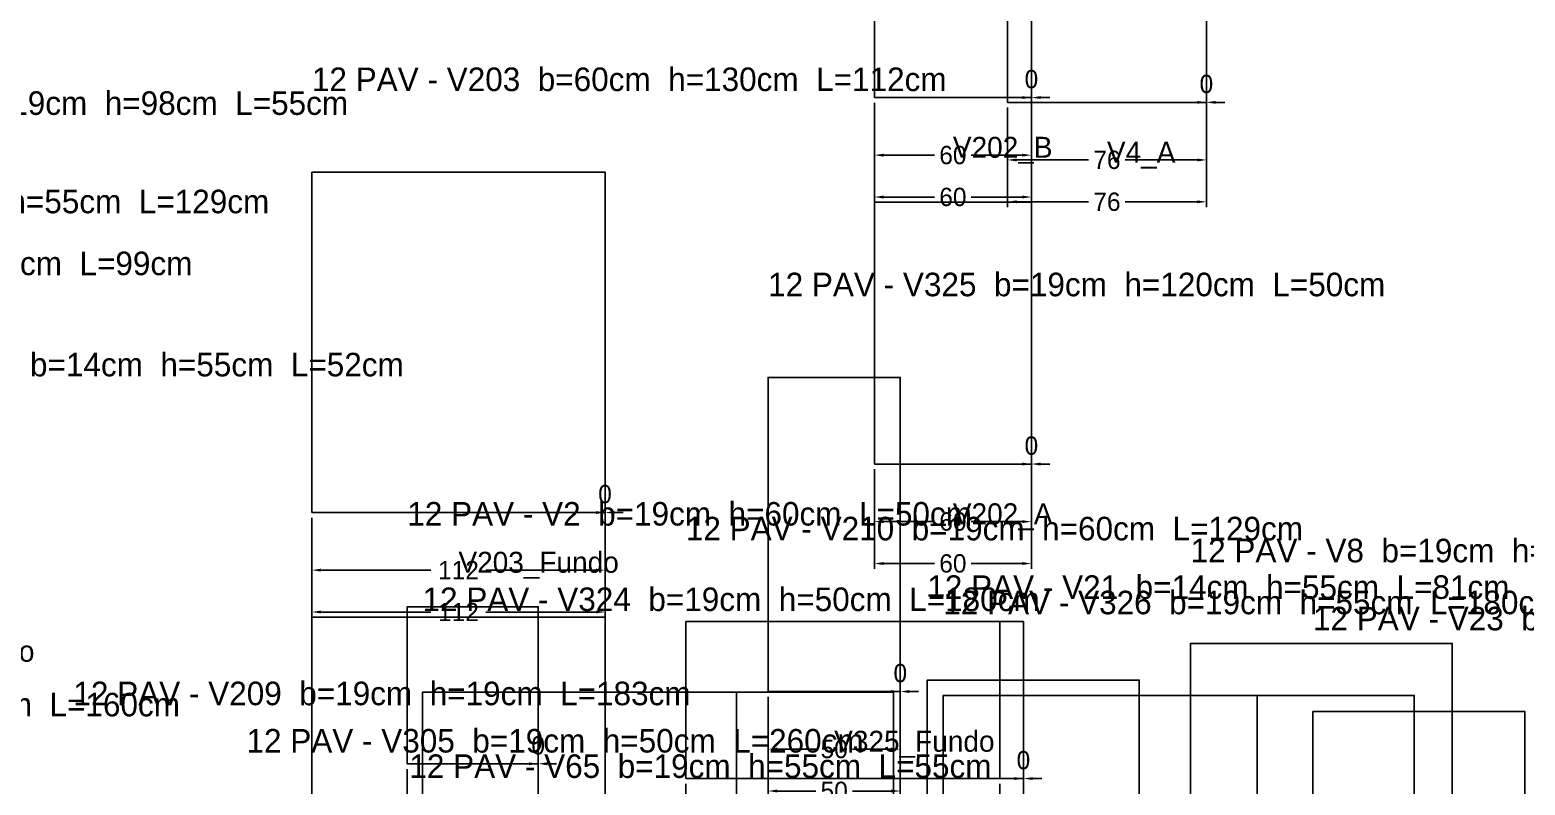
# Model space of a CAD drawing. Header units: metres. Extents: x 946 to 6411, y 1397 to 3666.
# Drawn here: x 3892 to 4463, y 2356 to 2644 of the extents above; entities that cross this region are included whole.
import ezdxf

# ---------------------------------------------------------------- set-up
doc = ezdxf.new("R2010")
doc.units = ezdxf.units.M
doc.layers.add('COTA', color=3, linetype='Continuous')
doc.dimstyles.new('COTA_VIG', dxfattribs={"dimtxt": 7, "dimasz": 3.5, "dimexe": 2, "dimexo": 2, "dimgap": 1.5, "dimtad": 1, "dimdec": 1, "dimcen": 2.5, "dimclrd": 3, "dimclre": 3, "dimclrt": 3, "dimazin": 3, "dimtfac": 1, "dimtmove": 0, "dimatfit": 3})

# ---------------------------------------------------------------- blocks, each defined once
blk = doc.blocks.new('_CLOSEDFILLED')
at = {"color": 0, "linetype": 'BYBLOCK'}
blk.add_solid([(-1, 0.16), (0, 0), (-1, -0.16)], dxfattribs=at)
blk = doc.blocks.new('*D25')
at = {"color": 3}
for p, q in [((4035.83, 2361.7), (4035.83, 2339.7)), ((4085.83, 2361.7), (4085.83, 2339.7)), ((4039.33, 2341.7), (4053.83, 2341.7)), ((4067.83, 2341.7), (4082.33, 2341.7))]:
    blk.add_line(p, q, dxfattribs=at)
at = {"layer": 'Defpoints'}
for p in [(4035.83, 2363.7), (4085.83, 2363.7), (4035.83, 2341.7)]:
    blk.add_point(p, dxfattribs=at)
at = {"layer": 'COTA', "color": 3, "xscale": 3.5, "yscale": 3.5, "rotation": 180}
blk.add_blockref('_CLOSEDFILLED', (4035.83, 2341.7), dxfattribs=at)
at = {"layer": 'COTA', "color": 3, "xscale": 3.5, "yscale": 3.5}
blk.add_blockref('_CLOSEDFILLED', (4085.83, 2341.7), dxfattribs=at)
at = {"layer": 'COTA', "color": 3, "insert": (4060.83, 2341.7), "char_height": 7, "attachment_point": 5}
blk.add_mtext('50', dxfattribs=at)
blk = doc.blocks.new('*D26')
at = {"color": 3}
for p, q in [((4035.83, 2361.7), (4035.83, 2323.7)), ((4085.83, 2361.7), (4085.83, 2323.7)), ((4039.33, 2325.7), (4053.83, 2325.7)), ((4067.83, 2325.7), (4082.33, 2325.7))]:
    blk.add_line(p, q, dxfattribs=at)
at = {"layer": 'Defpoints'}
for p in [(4035.83, 2363.7), (4085.83, 2363.7), (4035.83, 2325.7)]:
    blk.add_point(p, dxfattribs=at)
at = {"layer": 'COTA', "color": 3, "xscale": 3.5, "yscale": 3.5, "rotation": 180}
blk.add_blockref('_CLOSEDFILLED', (4035.83, 2325.7), dxfattribs=at)
at = {"layer": 'COTA', "color": 3, "xscale": 3.5, "yscale": 3.5}
blk.add_blockref('_CLOSEDFILLED', (4085.83, 2325.7), dxfattribs=at)
at = {"layer": 'COTA', "color": 3, "insert": (4060.83, 2325.7), "char_height": 7, "attachment_point": 5}
blk.add_mtext('50', dxfattribs=at)
blk = doc.blocks.new('*D61')
at = {"color": 3}
for p, q in [((4265.17, 2614.37), (4265.17, 2592.37)), ((4341.17, 2614.37), (4341.17, 2592.37)), ((4268.67, 2594.37), (4296.17, 2594.37)), ((4310.17, 2594.37), (4337.67, 2594.37))]:
    blk.add_line(p, q, dxfattribs=at)
at = {"layer": 'Defpoints'}
for p in [(4265.17, 2616.37), (4341.17, 2616.37), (4265.17, 2594.37)]:
    blk.add_point(p, dxfattribs=at)
at = {"layer": 'COTA', "color": 3, "xscale": 3.5, "yscale": 3.5, "rotation": 180}
blk.add_blockref('_CLOSEDFILLED', (4265.17, 2594.37), dxfattribs=at)
at = {"layer": 'COTA', "color": 3, "xscale": 3.5, "yscale": 3.5}
blk.add_blockref('_CLOSEDFILLED', (4341.17, 2594.37), dxfattribs=at)
at = {"layer": 'COTA', "color": 3, "insert": (4303.17, 2594.37), "char_height": 7, "attachment_point": 5}
blk.add_mtext('76', dxfattribs=at)
blk = doc.blocks.new('*D62')
at = {"color": 3}
for p, q in [((4265.17, 2614.37), (4265.17, 2576.37)), ((4341.17, 2614.37), (4341.17, 2576.37)), ((4268.67, 2578.37), (4296.17, 2578.37)), ((4310.17, 2578.37), (4337.67, 2578.37))]:
    blk.add_line(p, q, dxfattribs=at)
at = {"layer": 'Defpoints'}
for p in [(4265.17, 2616.37), (4341.17, 2616.37), (4265.17, 2578.37)]:
    blk.add_point(p, dxfattribs=at)
at = {"layer": 'COTA', "color": 3, "xscale": 3.5, "yscale": 3.5, "rotation": 180}
blk.add_blockref('_CLOSEDFILLED', (4265.17, 2578.37), dxfattribs=at)
at = {"layer": 'COTA', "color": 3, "xscale": 3.5, "yscale": 3.5}
blk.add_blockref('_CLOSEDFILLED', (4341.17, 2578.37), dxfattribs=at)
at = {"layer": 'COTA', "color": 3, "insert": (4303.17, 2578.37), "char_height": 7, "attachment_point": 5}
blk.add_mtext('76', dxfattribs=at)
blk = doc.blocks.new('*D799')
at = {"color": 3}
for p, q in [((4214.3, 2476.2), (4214.3, 2454.2)), ((4274.3, 2476.2), (4274.3, 2454.2)), ((4217.8, 2456.2), (4237.3, 2456.2)), ((4251.3, 2456.2), (4270.8, 2456.2))]:
    blk.add_line(p, q, dxfattribs=at)
at = {"layer": 'Defpoints'}
for p in [(4214.3, 2478.2), (4274.3, 2478.2), (4214.3, 2456.2)]:
    blk.add_point(p, dxfattribs=at)
at = {"layer": 'COTA', "color": 3, "xscale": 3.5, "yscale": 3.5, "rotation": 180}
blk.add_blockref('_CLOSEDFILLED', (4214.3, 2456.2), dxfattribs=at)
at = {"layer": 'COTA', "color": 3, "xscale": 3.5, "yscale": 3.5}
blk.add_blockref('_CLOSEDFILLED', (4274.3, 2456.2), dxfattribs=at)
at = {"layer": 'COTA', "color": 3, "insert": (4244.3, 2456.2), "char_height": 7, "attachment_point": 5}
blk.add_mtext('60', dxfattribs=at)
blk = doc.blocks.new('*D800')
at = {"color": 3}
for p, q in [((4214.3, 2476.2), (4214.3, 2438.2)), ((4274.3, 2476.2), (4274.3, 2438.2)), ((4217.8, 2440.2), (4237.3, 2440.2)), ((4251.3, 2440.2), (4270.8, 2440.2))]:
    blk.add_line(p, q, dxfattribs=at)
at = {"layer": 'Defpoints'}
for p in [(4214.3, 2478.2), (4274.3, 2478.2), (4214.3, 2440.2)]:
    blk.add_point(p, dxfattribs=at)
at = {"layer": 'COTA', "color": 3, "xscale": 3.5, "yscale": 3.5, "rotation": 180}
blk.add_blockref('_CLOSEDFILLED', (4214.3, 2440.2), dxfattribs=at)
at = {"layer": 'COTA', "color": 3, "xscale": 3.5, "yscale": 3.5}
blk.add_blockref('_CLOSEDFILLED', (4274.3, 2440.2), dxfattribs=at)
at = {"layer": 'COTA', "color": 3, "insert": (4244.3, 2440.2), "char_height": 7, "attachment_point": 5}
blk.add_mtext('60', dxfattribs=at)
blk = doc.blocks.new('*D802')
at = {"color": 3}
for p, q in [((4214.3, 2616.2), (4214.3, 2594.2)), ((4274.3, 2616.2), (4274.3, 2594.2)), ((4217.8, 2596.2), (4237.3, 2596.2)), ((4251.3, 2596.2), (4270.8, 2596.2))]:
    blk.add_line(p, q, dxfattribs=at)
at = {"layer": 'Defpoints'}
for p in [(4214.3, 2618.2), (4274.3, 2618.2), (4214.3, 2596.2)]:
    blk.add_point(p, dxfattribs=at)
at = {"layer": 'COTA', "color": 3, "xscale": 3.5, "yscale": 3.5, "rotation": 180}
blk.add_blockref('_CLOSEDFILLED', (4214.3, 2596.2), dxfattribs=at)
at = {"layer": 'COTA', "color": 3, "xscale": 3.5, "yscale": 3.5}
blk.add_blockref('_CLOSEDFILLED', (4274.3, 2596.2), dxfattribs=at)
at = {"layer": 'COTA', "color": 3, "insert": (4244.3, 2596.2), "char_height": 7, "attachment_point": 5}
blk.add_mtext('60', dxfattribs=at)
blk = doc.blocks.new('*D803')
at = {"color": 3}
for p, q in [((4214.3, 2616.2), (4214.3, 2578.2)), ((4274.3, 2616.2), (4274.3, 2578.2)), ((4217.8, 2580.2), (4237.3, 2580.2)), ((4251.3, 2580.2), (4270.8, 2580.2))]:
    blk.add_line(p, q, dxfattribs=at)
at = {"layer": 'Defpoints'}
for p in [(4214.3, 2618.2), (4274.3, 2618.2), (4214.3, 2580.2)]:
    blk.add_point(p, dxfattribs=at)
at = {"layer": 'COTA', "color": 3, "xscale": 3.5, "yscale": 3.5, "rotation": 180}
blk.add_blockref('_CLOSEDFILLED', (4214.3, 2580.2), dxfattribs=at)
at = {"layer": 'COTA', "color": 3, "xscale": 3.5, "yscale": 3.5}
blk.add_blockref('_CLOSEDFILLED', (4274.3, 2580.2), dxfattribs=at)
at = {"layer": 'COTA', "color": 3, "insert": (4244.3, 2580.2), "char_height": 7, "attachment_point": 5}
blk.add_mtext('60', dxfattribs=at)
blk = doc.blocks.new('*D823')
at = {"color": 3}
for p, q in [((3999.37, 2457.68), (3999.37, 2435.68)), ((4111.37, 2457.68), (4111.37, 2435.68)), ((4002.87, 2437.68), (4044.87, 2437.68)), ((4065.87, 2437.68), (4107.87, 2437.68))]:
    blk.add_line(p, q, dxfattribs=at)
at = {"layer": 'Defpoints'}
for p in [(3999.37, 2459.68), (4111.37, 2459.68), (3999.37, 2437.68)]:
    blk.add_point(p, dxfattribs=at)
at = {"layer": 'COTA', "color": 3, "xscale": 3.5, "yscale": 3.5, "rotation": 180}
blk.add_blockref('_CLOSEDFILLED', (3999.37, 2437.68), dxfattribs=at)
at = {"layer": 'COTA', "color": 3, "xscale": 3.5, "yscale": 3.5}
blk.add_blockref('_CLOSEDFILLED', (4111.37, 2437.68), dxfattribs=at)
at = {"layer": 'COTA', "color": 3, "insert": (4055.37, 2437.68), "char_height": 7, "attachment_point": 5}
blk.add_mtext('112', dxfattribs=at)
blk = doc.blocks.new('*D824')
at = {"color": 3}
for p, q in [((3999.37, 2457.68), (3999.37, 2419.68)), ((4111.37, 2457.68), (4111.37, 2419.68)), ((4002.87, 2421.68), (4044.87, 2421.68)), ((4065.87, 2421.68), (4107.87, 2421.68))]:
    blk.add_line(p, q, dxfattribs=at)
at = {"layer": 'Defpoints'}
for p in [(3999.37, 2459.68), (4111.37, 2459.68), (3999.37, 2421.68)]:
    blk.add_point(p, dxfattribs=at)
at = {"layer": 'COTA', "color": 3, "xscale": 3.5, "yscale": 3.5, "rotation": 180}
blk.add_blockref('_CLOSEDFILLED', (3999.37, 2421.68), dxfattribs=at)
at = {"layer": 'COTA', "color": 3, "xscale": 3.5, "yscale": 3.5}
blk.add_blockref('_CLOSEDFILLED', (4111.37, 2421.68), dxfattribs=at)
at = {"layer": 'COTA', "color": 3, "insert": (4055.37, 2421.68), "char_height": 7, "attachment_point": 5}
blk.add_mtext('112', dxfattribs=at)
blk = doc.blocks.new('*D909')
at = {"color": 3}
for p, q in [((4142.26, 2356.05), (4142.26, 2334.05)), ((4271.26, 2356.05), (4271.26, 2334.05)), ((4145.76, 2336.05), (4196.26, 2336.05)), ((4217.26, 2336.05), (4267.76, 2336.05))]:
    blk.add_line(p, q, dxfattribs=at)
at = {"layer": 'Defpoints'}
for p in [(4142.26, 2358.05), (4271.26, 2358.05), (4142.26, 2336.05)]:
    blk.add_point(p, dxfattribs=at)
at = {"layer": 'COTA', "color": 3, "xscale": 3.5, "yscale": 3.5, "rotation": 180}
blk.add_blockref('_CLOSEDFILLED', (4142.26, 2336.05), dxfattribs=at)
at = {"layer": 'COTA', "color": 3, "xscale": 3.5, "yscale": 3.5}
blk.add_blockref('_CLOSEDFILLED', (4271.26, 2336.05), dxfattribs=at)
at = {"layer": 'COTA', "color": 3, "insert": (4206.76, 2336.05), "char_height": 7, "attachment_point": 5}
blk.add_mtext('129', dxfattribs=at)
blk = doc.blocks.new('*D910')
at = {"color": 3}
for p, q in [((4142.26, 2356.05), (4142.26, 2318.05)), ((4262.26, 2356.05), (4262.26, 2318.05)), ((4145.76, 2320.05), (4191.76, 2320.05)), ((4212.76, 2320.05), (4258.76, 2320.05))]:
    blk.add_line(p, q, dxfattribs=at)
at = {"layer": 'Defpoints'}
for p in [(4142.26, 2358.05), (4262.26, 2358.05), (4142.26, 2320.05)]:
    blk.add_point(p, dxfattribs=at)
at = {"layer": 'COTA', "color": 3, "xscale": 3.5, "yscale": 3.5, "rotation": 180}
blk.add_blockref('_CLOSEDFILLED', (4142.26, 2320.05), dxfattribs=at)
at = {"layer": 'COTA', "color": 3, "xscale": 3.5, "yscale": 3.5}
blk.add_blockref('_CLOSEDFILLED', (4262.26, 2320.05), dxfattribs=at)
at = {"layer": 'COTA', "color": 3, "insert": (4202.26, 2320.05), "char_height": 7, "attachment_point": 5}
blk.add_mtext('120', dxfattribs=at)
blk = doc.blocks.new('*D911')
at = {"color": 3}
for p, q in [((4262.26, 2356.05), (4262.26, 2318.05)), ((4271.26, 2356.05), (4271.26, 2318.05)), ((4265.76, 2320.05), (4267.76, 2320.05))]:
    blk.add_line(p, q, dxfattribs=at)
at = {"layer": 'Defpoints'}
for p in [(4262.26, 2358.05), (4271.26, 2358.05), (4262.26, 2320.05)]:
    blk.add_point(p, dxfattribs=at)
at = {"layer": 'COTA', "color": 3, "xscale": 3.5, "yscale": 3.5, "rotation": 180}
blk.add_blockref('_CLOSEDFILLED', (4262.26, 2320.05), dxfattribs=at)
at = {"layer": 'COTA', "color": 3, "xscale": 3.5, "yscale": 3.5}
blk.add_blockref('_CLOSEDFILLED', (4271.26, 2320.05), dxfattribs=at)
at = {"layer": 'COTA', "color": 3, "insert": (4266.76, 2327.05), "char_height": 7, "attachment_point": 5}
blk.add_mtext('9', dxfattribs=at)
blk = doc.blocks.new('*D1603')
at = {"color": 3}
for p, q in [((4173.7, 2389.3), (4173.7, 2367.3)), ((4224.2, 2389.3), (4224.2, 2367.3)), ((4177.2, 2369.3), (4191.95, 2369.3)), ((4205.95, 2369.3), (4220.7, 2369.3))]:
    blk.add_line(p, q, dxfattribs=at)
at = {"layer": 'Defpoints'}
for p in [(4173.7, 2391.3), (4224.2, 2391.3), (4173.7, 2369.3)]:
    blk.add_point(p, dxfattribs=at)
at = {"layer": 'COTA', "color": 3, "xscale": 3.5, "yscale": 3.5, "rotation": 180}
blk.add_blockref('_CLOSEDFILLED', (4173.7, 2369.3), dxfattribs=at)
at = {"layer": 'COTA', "color": 3, "xscale": 3.5, "yscale": 3.5}
blk.add_blockref('_CLOSEDFILLED', (4224.2, 2369.3), dxfattribs=at)
at = {"layer": 'COTA', "color": 3, "insert": (4198.95, 2369.3), "char_height": 7, "attachment_point": 5}
blk.add_mtext('50', dxfattribs=at)
blk = doc.blocks.new('*D1604')
at = {"color": 3}
for p, q in [((4173.7, 2389.3), (4173.7, 2351.3)), ((4224.2, 2389.3), (4224.2, 2351.3)), ((4177.2, 2353.3), (4191.95, 2353.3)), ((4205.95, 2353.3), (4220.7, 2353.3))]:
    blk.add_line(p, q, dxfattribs=at)
at = {"layer": 'Defpoints'}
for p in [(4173.7, 2391.3), (4224.2, 2391.3), (4173.7, 2353.3)]:
    blk.add_point(p, dxfattribs=at)
at = {"layer": 'COTA', "color": 3, "xscale": 3.5, "yscale": 3.5, "rotation": 180}
blk.add_blockref('_CLOSEDFILLED', (4173.7, 2353.3), dxfattribs=at)
at = {"layer": 'COTA', "color": 3, "xscale": 3.5, "yscale": 3.5}
blk.add_blockref('_CLOSEDFILLED', (4224.2, 2353.3), dxfattribs=at)
at = {"layer": 'COTA', "color": 3, "insert": (4198.95, 2353.3), "char_height": 7, "attachment_point": 5}
blk.add_mtext('50', dxfattribs=at)

msp = doc.modelspace()

# ---------------------------------------------------------------- linework, layer by layer
at = {"layer": 'Paineis'}
for points in [[(4214.3, 2618.2), (4274.3, 2618.2), (4274.3, 2718.2), (4214.3, 2718.2)], [(4265.17, 2616.37), (4341.17, 2616.37), (4341.17, 2671.37), (4265.17, 2671.37)], [(3999.37, 2459.68), (4111.37, 2459.68), (4111.37, 2589.68), (3999.37, 2589.68)], [(4214.3, 2478.2), (4274.3, 2478.2), (4274.3, 2578.2), (4214.3, 2578.2)], [(4173.7, 2391.3), (4224.2, 2391.3), (4224.2, 2511.3), (4173.7, 2511.3)], [(4035.83, 2363.7), (4085.83, 2363.7), (4085.83, 2423.7), (4035.83, 2423.7)], [(3999.37, 2289.68), (4111.37, 2289.68), (4111.37, 2419.68), (3999.37, 2419.68)], [(4142.26, 2358.05), (4262.26, 2358.05), (4262.26, 2418.05), (4142.26, 2418.05)], [(4262.26, 2358.05), (4271.26, 2358.05), (4271.26, 2418.05), (4262.26, 2418.05)], [(4335.15, 2309.66), (4435.15, 2309.66), (4435.15, 2409.66), (4335.15, 2409.66)], [(4234.53, 2340.69), (4315.53, 2340.69), (4315.53, 2395.69), (4234.53, 2395.69)], [(4041.63, 2341.04), (4161.63, 2341.04), (4161.63, 2391.04), (4041.63, 2391.04)], [(4161.63, 2341.04), (4221.63, 2341.04), (4221.63, 2391.04), (4161.63, 2391.04)], [(4240.63, 2334.82), (4360.63, 2334.82), (4360.63, 2389.82), (4240.63, 2389.82)], [(4360.63, 2334.82), (4420.63, 2334.82), (4420.63, 2389.82), (4360.63, 2389.82)], [(4381.89, 2328.67), (4462.89, 2328.67), (4462.89, 2383.67), (4381.89, 2383.67)]]:
    msp.add_lwpolyline(points, close=True, dxfattribs=at)

# ---------------------------------------------------------------- texts
at = {"layer": 'NOMENCLATURA', "char_height": 9, "attachment_point": 1}
for s, insert in [('12 PAV - V203  b=60cm  h=130cm  L=112cm', (3999.37, 2629.68)), ('12 PAV - V417  b=19cm  h=98cm  L=55cm', (3784.07, 2620.58)), ('12 PAV - V304  b=19cm  h=55cm  L=129cm', (3747.25, 2583)), ('12 PAV - V322  b=19cm  h=120cm  L=99cm', (3717.88, 2559.35)), ('12 PAV - V325  b=19cm  h=120cm  L=50cm', (4173.7, 2551.3)), ('12 PAV - V19  b=14cm  h=55cm  L=52cm', (3812.03, 2520.69)), ('12 PAV - V2  b=19cm  h=60cm  L=50cm', (4035.83, 2463.7)), ('12 PAV - V210  b=19cm  h=60cm  L=129cm', (4142.26, 2458.05)), ('12 PAV - V8  b=19cm  h=100cm  L=100cm', (4335.15, 2449.66)), ('12 PAV - V21  b=14cm  h=55cm  L=81cm', (4234.53, 2435.69)), ('12 PAV - V324  b=19cm  h=50cm  L=180cm', (4041.63, 2431.04)), ('12 PAV - V326  b=19cm  h=55cm  L=180cm', (4240.63, 2429.82)), ('12 PAV - V23  b=19cm  h=55cm  L=81cm', (4381.89, 2423.67)), ('12 PAV - V209  b=19cm  h=19cm  L=183cm', (3908.24, 2395.07)), ('12 PAV - V229  b=19cm  h=19cm  L=160cm', (3713.12, 2390.81)), ('12 PAV - V305  b=19cm  h=50cm  L=260cm', (3974.37, 2376.99)), ('12 PAV - V65  b=19cm  h=55cm  L=55cm', (4036.61, 2367.29))]:
    msp.add_mtext(s, dxfattribs=dict(at, insert=insert))
at = {"layer": 'Texto Secao', "char_height": 8, "attachment_point": 1}
for s, insert in [('V202_B', (4244.3, 2603.2)), ('V4_A', (4303.17, 2601.37)), ('V202_A', (4244.3, 2463.2)), ('V203_Fundo', (4055.37, 2444.68)), ('V19_Fundo', (3838.03, 2410.69)), ('V325_Fundo', (4198.95, 2376.3))]:
    msp.add_mtext(s, dxfattribs=dict(at, insert=insert))

# ---------------------------------------------------------------- dimensions: what is measured, and where the dimension line sits
at = {"layer": 'COTA'}
for base, p1, p2 in [((4274.3, 2618.2), (4274.3, 2618.2), (4274.3, 2718.2)), ((4341.17, 2616.37), (4341.17, 2616.37), (4341.17, 2671.37)), ((4111.37, 2459.68), (4111.37, 2459.68), (4111.37, 2589.68)), ((4274.3, 2478.2), (4274.3, 2478.2), (4274.3, 2578.2)), ((4224.2, 2391.3), (4224.2, 2391.3), (4224.2, 2511.3)), ((4085.83, 2363.7), (4085.83, 2363.7), (4085.83, 2423.7)), ((4111.37, 2289.68), (4111.37, 2289.68), (4111.37, 2419.68)), ((4271.26, 2358.05), (4271.26, 2358.05), (4271.26, 2418.05)), ((4435.15, 2309.66), (4435.15, 2309.66), (4435.15, 2409.66)), ((4315.53, 2340.69), (4315.53, 2340.69), (4315.53, 2395.69)), ((4221.63, 2341.04), (4221.63, 2341.04), (4221.63, 2391.04)), ((4420.63, 2334.82), (4420.63, 2334.82), (4420.63, 2389.82)), ((4462.89, 2328.67), (4462.89, 2328.67), (4462.89, 2383.67))]:
    msp.add_linear_dim(base=base, p1=p1, p2=p2, dimstyle='COTA_VIG', dxfattribs=at).render()
for base, p1, p2, picture, middle in [((4214.3, 2596.2), (4214.3, 2618.2), (4274.3, 2618.2), '*D802', (4244.3, 2596.2)), ((4214.3, 2580.2), (4214.3, 2618.2), (4274.3, 2618.2), '*D803', (4244.3, 2580.2)), ((4265.17, 2594.37), (4265.17, 2616.37), (4341.17, 2616.37), '*D61', (4303.17, 2594.37)), ((4265.17, 2578.37), (4265.17, 2616.37), (4341.17, 2616.37), '*D62', (4303.17, 2578.37)), ((4214.3, 2456.2), (4214.3, 2478.2), (4274.3, 2478.2), '*D799', (4244.3, 2456.2)), ((4214.3, 2440.2), (4214.3, 2478.2), (4274.3, 2478.2), '*D800', (4244.3, 2440.2)), ((3999.37, 2437.68), (3999.37, 2459.68), (4111.37, 2459.68), '*D823', (4055.37, 2437.68)), ((3999.37, 2421.68), (3999.37, 2459.68), (4111.37, 2459.68), '*D824', (4055.37, 2421.68)), ((4173.7, 2369.3), (4173.7, 2391.3), (4224.2, 2391.3), '*D1603', (4198.95, 2369.3)), ((4173.7, 2353.3), (4173.7, 2391.3), (4224.2, 2391.3), '*D1604', (4198.95, 2353.3)), ((4035.83, 2341.7), (4035.83, 2363.7), (4085.83, 2363.7), '*D25', (4060.83, 2341.7)), ((4035.83, 2325.7), (4035.83, 2363.7), (4085.83, 2363.7), '*D26', (4060.83, 2325.7)), ((4142.26, 2336.05), (4142.26, 2358.05), (4271.26, 2358.05), '*D909', (4206.76, 2336.05)), ((4142.26, 2320.05), (4142.26, 2358.05), (4262.26, 2358.05), '*D910', (4202.26, 2320.05)), ((4262.26, 2320.05), (4262.26, 2358.05), (4271.26, 2358.05), '*D911', (4266.76, 2327.05))]:
    dim = msp.add_linear_dim(base=base, p1=p1, p2=p2, dimstyle='COTA_VIG', dxfattribs=at)
    dim.commit()
    dim.dimension.update_dxf_attribs({"geometry": picture, "text_midpoint": middle})

doc.saveas('drawing.dxf')
